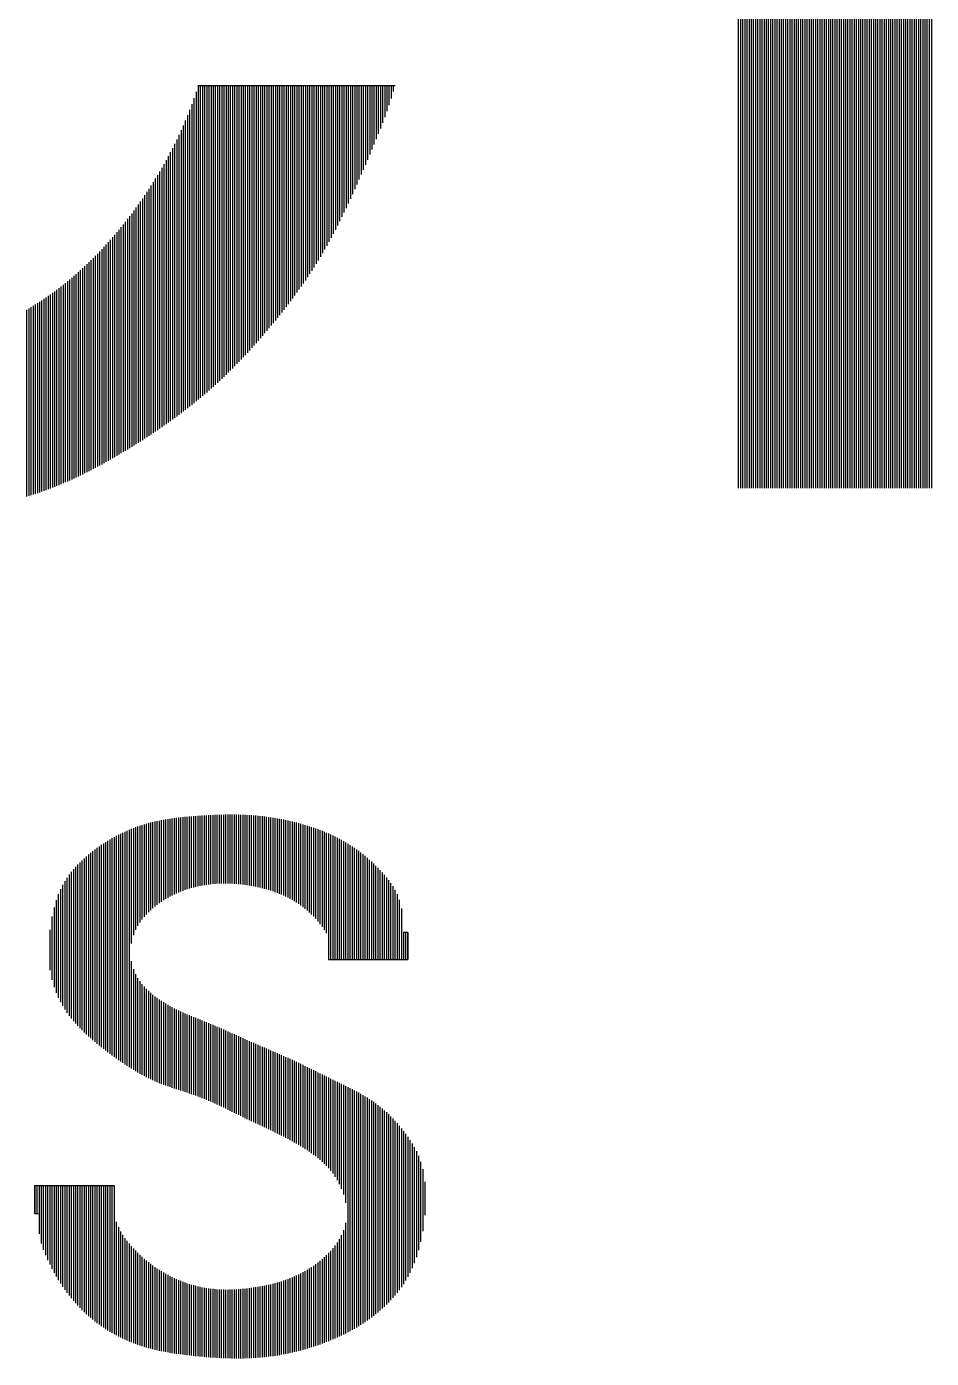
# Model space of a CAD drawing. Extents: x -970 to 10525, y -5 to 8110.
# Drawn here: x 9977.4 to 10015.4, y 446.9 to 502.8 of the extents above; entities that cross this region are included whole.
import ezdxf
from ezdxf.enums import TextEntityAlignment as Align

# ---------------------------------------------------------------- set-up
doc = ezdxf.new("R2010")
doc.units = 0
doc.header["$LTSCALE"] = 60
doc.header["$MEASUREMENT"] = 0
doc.layers.get('0').update_dxf_attribs({"linetype": 'CONTINUOUS'})
doc.layers.add('RLA-FORMATO', color=7, linetype='CONTINUOUS')
doc.layers.add('RLA-LOGO', color=7, linetype='CONTINUOUS')
doc.styles.add('ROMAND', font='romand', dxfattribs={"height": 31.5})
doc.styles.add('ROMANS', font='ROMANS.shx', dxfattribs={"height": 22.5})

# ---------------------------------------------------------------- blocks, each defined once
blk = doc.blocks.new('A$C459C3EB4')
at = {"layer": 'RLA-LOGO', "color": 8, "true_color": 0x707070}
for p, q in [((541.16, -58.289), (541.16, -21.151)), ((541.205, -58.289), (541.205, -21.151)), ((541.25, -58.289), (541.25, -21.151)), ((541.295, -58.289), (541.295, -21.151)), ((541.34, -58.289), (541.34, -21.151)), ((541.385, -58.289), (541.385, -21.151)), ((541.43, -58.289), (541.43, -21.151)), ((541.475, -58.289), (541.475, -21.151)), ((541.52, -58.289), (541.52, -21.151)), ((541.565, -58.289), (541.565, -21.151)), ((541.61, -58.289), (541.61, -21.151)), ((541.655, -58.289), (541.655, -21.151)), ((541.7, -58.289), (541.7, -21.151)), ((541.745, -58.289), (541.745, -21.151)), ((541.79, -58.289), (541.79, -21.151)), ((541.835, -58.289), (541.835, -21.151)), ((541.88, -58.289), (541.88, -21.151)), ((541.925, -58.289), (541.925, -21.151)), ((541.97, -58.289), (541.97, -21.151)), ((542.015, -58.289), (542.015, -21.151)), ((542.06, -58.289), (542.06, -21.151)), ((542.105, -58.289), (542.105, -21.151)), ((542.15, -58.289), (542.15, -21.151)), ((542.195, -58.289), (542.195, -21.151)), ((542.24, -58.289), (542.24, -21.151)), ((542.285, -58.289), (542.285, -21.151)), ((542.33, -58.289), (542.33, -21.151)), ((542.375, -58.289), (542.375, -21.151)), ((542.42, -58.289), (542.42, -21.151)), ((542.465, -58.289), (542.465, -21.151)), ((542.51, -58.289), (542.51, -21.151)), ((542.555, -58.289), (542.555, -21.151)), ((542.6, -58.289), (542.6, -21.151)), ((542.645, -58.289), (542.645, -21.151)), ((542.69, -58.289), (542.69, -21.151)), ((542.735, -58.289), (542.735, -21.151)), ((542.78, -58.289), (542.78, -21.151)), ((542.825, -58.289), (542.825, -21.151)), ((542.87, -58.289), (542.87, -21.151)), ((542.915, -58.289), (542.915, -21.151)), ((542.96, -58.289), (542.96, -21.151)), ((543.005, -58.289), (543.005, -21.151)), ((543.05, -58.289), (543.05, -21.151)), ((543.095, -58.289), (543.095, -21.151)), ((543.14, -58.289), (543.14, -21.151)), ((543.185, -58.289), (543.185, -21.151)), ((543.23, -58.289), (543.23, -21.151)), ((543.275, -58.289), (543.275, -21.151)), ((543.32, -58.289), (543.32, -21.151)), ((543.365, -58.289), (543.365, -21.151)), ((543.41, -58.289), (543.41, -21.151)), ((543.455, -58.289), (543.455, -21.151)), ((543.5, -58.289), (543.5, -21.151)), ((543.545, -58.289), (543.545, -21.151)), ((543.59, -58.289), (543.59, -21.151)), ((543.635, -58.289), (543.635, -21.151)), ((543.68, -58.289), (543.68, -21.151)), ((543.725, -58.289), (543.725, -21.151)), ((543.77, -58.289), (543.77, -21.151)), ((543.815, -58.289), (543.815, -21.151)), ((543.86, -58.289), (543.86, -21.151)), ((543.905, -58.289), (543.905, -21.151)), ((543.95, -58.289), (543.95, -21.151)), ((543.995, -58.289), (543.995, -21.151)), ((544.04, -58.289), (544.04, -21.151)), ((544.085, -58.289), (544.085, -21.151)), ((544.13, -58.289), (544.13, -21.151)), ((544.175, -58.289), (544.175, -21.151)), ((544.22, -58.289), (544.22, -21.151)), ((544.265, -58.289), (544.265, -21.151)), ((544.31, -58.289), (544.31, -21.151)), ((544.355, -58.289), (544.355, -21.151)), ((544.4, -58.289), (544.4, -21.151)), ((544.445, -58.289), (544.445, -21.151)), ((544.49, -58.289), (544.49, -21.151)), ((544.535, -58.289), (544.535, -21.151)), ((544.58, -58.289), (544.58, -21.151)), ((544.625, -58.289), (544.625, -21.151)), ((544.67, -58.289), (544.67, -21.151)), ((544.715, -58.289), (544.715, -21.151)), ((544.76, -58.289), (544.76, -21.151)), ((544.805, -58.289), (544.805, -21.151)), ((544.85, -58.289), (544.85, -21.151)), ((544.895, -58.289), (544.895, -21.151)), ((544.94, -58.289), (544.94, -21.151)), ((544.985, -58.289), (544.985, -21.151)), ((545.03, -58.289), (545.03, -21.151)), ((545.075, -58.289), (545.075, -21.151)), ((545.12, -58.289), (545.12, -21.151)), ((545.165, -58.289), (545.165, -21.151)), ((545.206, -21.151), (545.206, -58.289)), ((528.636, -65.358), (528.636, -67.34)), ((528.681, -65.345), (528.681, -67.284)), ((528.726, -65.331), (528.726, -67.234)), ((528.771, -65.319), (528.771, -67.187)), ((528.816, -65.307), (528.816, -67.144)), ((528.861, -65.296), (528.861, -67.104)), ((528.906, -65.285), (528.906, -67.067)), ((528.951, -65.275), (528.951, -67.031)), ((528.996, -65.266), (528.996, -66.998)), ((529.041, -65.257), (529.041, -66.967)), ((529.086, -65.249), (529.086, -66.937)), ((529.131, -65.241), (529.131, -66.909)), ((529.176, -65.233), (529.176, -66.883)), ((529.221, -65.226), (529.221, -66.858)), ((529.266, -65.22), (529.266, -66.834)), ((529.311, -65.214), (529.311, -66.812)), ((529.356, -65.208), (529.356, -66.791)), ((529.401, -65.202), (529.401, -66.772)), ((529.446, -65.197), (529.446, -66.753)), ((529.491, -65.192), (529.491, -66.736)), ((529.536, -65.188), (529.536, -66.719)), ((529.581, -65.184), (529.581, -66.704)), ((529.626, -65.18), (529.626, -66.69)), ((529.671, -65.176), (529.671, -66.677)), ((529.716, -65.172), (529.716, -66.665)), ((529.761, -65.169), (529.761, -66.653)), ((529.806, -65.165), (529.806, -66.643)), ((529.851, -65.162), (529.851, -66.633)), ((529.896, -65.159), (529.896, -66.625)), ((529.941, -65.157), (529.941, -66.617)), ((529.986, -65.154), (529.986, -66.61)), ((530.031, -65.151), (530.031, -66.604)), ((530.076, -65.149), (530.076, -66.599)), ((530.121, -65.147), (530.121, -66.594)), ((530.166, -65.145), (530.166, -66.59)), ((530.211, -65.143), (530.211, -66.587)), ((530.256, -65.142), (530.256, -66.585)), ((530.301, -65.141), (530.301, -66.583)), ((530.346, -65.14), (530.346, -66.582)), ((530.391, -65.139), (530.391, -66.582)), ((530.436, -65.138), (530.436, -66.583)), ((530.481, -65.138), (530.481, -66.584)), ((530.526, -65.138), (530.526, -66.586)), ((530.571, -65.139), (530.571, -66.588)), ((530.616, -65.139), (530.616, -66.592)), ((530.661, -65.14), (530.661, -66.596)), ((530.706, -65.141), (530.706, -66.6)), ((530.751, -65.143), (530.751, -66.605)), ((530.796, -65.145), (530.796, -66.611)), ((530.841, -65.147), (530.841, -66.618)), ((530.886, -65.15), (530.886, -66.625)), ((530.931, -65.153), (530.931, -66.633)), ((530.976, -65.156), (530.976, -66.641)), ((531.021, -65.16), (531.021, -66.65)), ((531.066, -65.164), (531.066, -66.66)), ((531.111, -65.169), (531.111, -66.67)), ((531.156, -65.174), (531.156, -66.682)), ((531.201, -65.179), (531.201, -66.693)), ((531.246, -65.185), (531.246, -66.706)), ((531.291, -65.191), (531.291, -66.719)), ((531.336, -65.197), (531.336, -66.733)), ((531.381, -65.204), (531.381, -66.748)), ((531.426, -65.211), (531.426, -66.764)), ((531.471, -65.219), (531.471, -66.78)), ((531.516, -65.227), (531.516, -66.798)), ((531.561, -65.235), (531.561, -66.817)), ((531.606, -65.244), (531.606, -66.837)), ((531.651, -65.254), (531.651, -66.858)), ((531.696, -65.263), (531.696, -66.88)), ((531.741, -65.274), (531.741, -66.903)), ((531.786, -65.284), (531.786, -66.928)), ((531.831, -65.295), (531.831, -66.955)), ((531.876, -65.307), (531.876, -66.983)), ((531.921, -65.319), (531.921, -67.012)), ((531.966, -65.331), (531.966, -67.044)), ((532.011, -65.344), (532.011, -67.077)), ((532.056, -65.357), (532.056, -67.113)), ((528.006, -65.635), (528.006, -70.189)), ((528.051, -65.61), (528.051, -70.222)), ((528.096, -65.586), (528.096, -70.255)), ((528.141, -65.562), (528.141, -70.287)), ((528.186, -65.54), (528.186, -70.318)), ((528.231, -65.518), (528.231, -70.349)), ((528.276, -65.497), (528.276, -70.379)), ((528.321, -65.477), (528.321, -70.409)), ((528.366, -65.458), (528.366, -70.438)), ((528.411, -65.439), (528.411, -67.844)), ((528.456, -65.422), (528.456, -67.668)), ((528.501, -65.405), (528.501, -67.559)), ((528.546, -65.389), (528.546, -67.474)), ((528.591, -65.373), (528.591, -67.402)), ((532.101, -65.371), (532.101, -67.151)), ((532.146, -65.385), (532.146, -67.191)), ((532.191, -65.4), (532.191, -67.234)), ((532.236, -65.415), (532.236, -67.279)), ((532.281, -65.431), (532.281, -67.328)), ((532.326, -65.447), (532.326, -67.379)), ((532.371, -65.464), (532.371, -67.434)), ((532.416, -65.482), (532.416, -67.493)), ((532.461, -65.5), (532.461, -67.557)), ((532.506, -65.519), (532.506, -67.627)), ((532.551, -65.538), (532.551, -67.706)), ((532.596, -65.559), (532.596, -68.176)), ((532.641, -65.58), (532.641, -68.176)), ((532.686, -65.601), (532.686, -68.176)), ((532.731, -65.624), (532.731, -68.176)), ((532.776, -65.647), (532.776, -68.176)), ((527.601, -65.906), (527.601, -69.87)), ((527.646, -65.872), (527.646, -69.908)), ((527.691, -65.839), (527.691, -69.945)), ((527.736, -65.806), (527.736, -69.982)), ((527.781, -65.775), (527.781, -70.017)), ((527.826, -65.745), (527.826, -70.052)), ((527.871, -65.716), (527.871, -70.087)), ((527.916, -65.688), (527.916, -70.121)), ((527.961, -65.661), (527.961, -70.155)), ((532.821, -65.671), (532.821, -68.176)), ((532.866, -65.696), (532.866, -68.176)), ((532.911, -65.722), (532.911, -68.176)), ((532.956, -65.749), (532.956, -68.176)), ((533.001, -65.777), (533.001, -68.176)), ((533.046, -65.807), (533.046, -68.176)), ((533.091, -65.837), (533.091, -68.176)), ((533.136, -65.869), (533.136, -68.176)), ((533.181, -65.901), (533.181, -68.176)), ((527.286, -66.186), (527.286, -69.572)), ((527.331, -66.141), (527.331, -69.619)), ((527.376, -66.098), (527.376, -69.664)), ((527.421, -66.057), (527.421, -69.708)), ((527.466, -66.017), (527.466, -69.751)), ((527.511, -65.979), (527.511, -69.792)), ((527.556, -65.942), (527.556, -69.831)), ((533.226, -65.935), (533.226, -68.176)), ((533.271, -65.971), (533.271, -68.176)), ((533.316, -66.007), (533.316, -68.176)), ((533.361, -66.045), (533.361, -68.176)), ((533.406, -66.084), (533.406, -68.176)), ((533.451, -66.125), (533.451, -68.176)), ((533.496, -66.167), (533.496, -68.176)), ((527.061, -66.462), (527.061, -69.294)), ((527.106, -66.398), (527.106, -69.357)), ((527.151, -66.339), (527.151, -69.415)), ((527.196, -66.285), (527.196, -69.47)), ((527.241, -66.234), (527.241, -69.522)), ((533.541, -66.21), (533.541, -68.176)), ((533.586, -66.256), (533.586, -68.176)), ((533.631, -66.303), (533.631, -68.176)), ((533.676, -66.352), (533.676, -68.176)), ((533.721, -66.404), (533.721, -68.176)), ((533.766, -66.457), (533.766, -68.176)), ((526.926, -66.702), (526.926, -69.071)), ((526.971, -66.612), (526.971, -69.153)), ((527.016, -66.532), (527.016, -69.226)), ((533.811, -66.514), (533.811, -68.176)), ((533.856, -66.575), (533.856, -68.176)), ((533.901, -66.641), (533.901, -68.176)), ((533.946, -66.717), (533.946, -68.176)), ((526.836, -66.932), (526.836, -68.877)), ((526.881, -66.807), (526.881, -68.98)), ((533.991, -66.807), (533.991, -68.176)), ((534.036, -66.925), (534.036, -68.176)), ((526.746, -67.279), (526.746, -68.608)), ((526.791, -67.084), (526.791, -68.756)), ((534.081, -67.108), (534.081, -68.176)), ((526.701, -67.554), (526.701, -68.401)), ((532.554, -67.712), (532.554, -68.176)), ((534.219, -67.612), (534.117, -67.612)), ((534.126, -67.612), (534.126, -68.176)), ((534.171, -67.612), (534.171, -68.176)), ((534.216, -67.612), (534.216, -68.176)), ((534.219, -68.176), (534.219, -67.612)), ((528.411, -68.213), (528.411, -70.467)), ((528.456, -68.384), (528.456, -70.494)), ((532.554, -68.176), (534.219, -68.176)), ((528.501, -68.488), (528.501, -70.522)), ((528.546, -68.568), (528.546, -70.548)), ((528.591, -68.635), (528.591, -70.574)), ((528.636, -68.694), (528.636, -70.598)), ((528.681, -68.746), (528.681, -70.622)), ((528.726, -68.794), (528.726, -70.646)), ((528.771, -68.837), (528.771, -70.668)), ((528.816, -68.878), (528.816, -70.69)), ((528.861, -68.916), (528.861, -70.711)), ((528.906, -68.951), (528.906, -70.731)), ((528.951, -68.985), (528.951, -70.75)), ((528.996, -69.017), (528.996, -70.769)), ((529.041, -69.047), (529.041, -70.787)), ((529.086, -69.076), (529.086, -70.804)), ((529.131, -69.103), (529.131, -70.82)), ((529.176, -69.13), (529.176, -70.836)), ((529.221, -69.155), (529.221, -70.852)), ((529.266, -69.18), (529.266, -70.867)), ((529.311, -69.203), (529.311, -70.882)), ((529.356, -69.226), (529.356, -70.897)), ((529.401, -69.247), (529.401, -70.912)), ((529.446, -69.269), (529.446, -70.927)), ((529.491, -69.289), (529.491, -70.941)), ((529.536, -69.309), (529.536, -70.956)), ((529.581, -69.329), (529.581, -70.971)), ((529.626, -69.348), (529.626, -70.986)), ((529.671, -69.367), (529.671, -71.001)), ((529.716, -69.385), (529.716, -71.017)), ((529.761, -69.404), (529.761, -71.033)), ((529.806, -69.422), (529.806, -71.05)), ((529.851, -69.44), (529.851, -71.067)), ((529.896, -69.458), (529.896, -71.085)), ((529.941, -69.476), (529.941, -71.103)), ((529.986, -69.494), (529.986, -71.122)), ((530.031, -69.513), (530.031, -71.141)), ((530.076, -69.532), (530.076, -71.16)), ((530.121, -69.551), (530.121, -71.181)), ((530.166, -69.57), (530.166, -71.201)), ((530.211, -69.589), (530.211, -71.222)), ((530.256, -69.608), (530.256, -71.243)), ((530.301, -69.628), (530.301, -71.264)), ((530.346, -69.648), (530.346, -71.286)), ((530.391, -69.668), (530.391, -71.307)), ((530.436, -69.687), (530.436, -71.329)), ((530.481, -69.707), (530.481, -71.351)), ((530.526, -69.728), (530.526, -71.373)), ((530.571, -69.748), (530.571, -71.395)), ((530.616, -69.768), (530.616, -71.417)), ((530.661, -69.788), (530.661, -71.439)), ((530.706, -69.808), (530.706, -71.461)), ((530.751, -69.828), (530.751, -71.483)), ((530.796, -69.849), (530.796, -71.504)), ((530.841, -69.869), (530.841, -71.526)), ((530.886, -69.889), (530.886, -71.547)), ((530.931, -69.909), (530.931, -71.568)), ((530.976, -69.929), (530.976, -71.589)), ((531.021, -69.948), (531.021, -71.611)), ((531.066, -69.968), (531.066, -71.632)), ((531.111, -69.988), (531.111, -71.653)), ((531.156, -70.007), (531.156, -71.674)), ((531.201, -70.027), (531.201, -71.696)), ((531.246, -70.047), (531.246, -71.717)), ((531.291, -70.066), (531.291, -71.738)), ((531.336, -70.086), (531.336, -71.76)), ((531.381, -70.105), (531.381, -71.782)), ((531.426, -70.125), (531.426, -71.804)), ((531.471, -70.145), (531.471, -71.826)), ((531.516, -70.164), (531.516, -71.849)), ((531.561, -70.184), (531.561, -71.871)), ((531.606, -70.204), (531.606, -71.894)), ((531.651, -70.224), (531.651, -71.918)), ((531.696, -70.244), (531.696, -71.942)), ((531.741, -70.265), (531.741, -71.966)), ((531.786, -70.285), (531.786, -71.99)), ((531.831, -70.306), (531.831, -72.015)), ((531.876, -70.327), (531.876, -72.041)), ((531.921, -70.348), (531.921, -72.067)), ((531.966, -70.369), (531.966, -72.094)), ((532.011, -70.391), (532.011, -72.121)), ((532.056, -70.413), (532.056, -72.149)), ((532.101, -70.435), (532.101, -72.179)), ((532.146, -70.457), (532.146, -72.209)), ((532.191, -70.479), (532.191, -72.24)), ((532.236, -70.501), (532.236, -72.273)), ((532.281, -70.524), (532.281, -72.307)), ((532.326, -70.546), (532.326, -72.343)), ((532.371, -70.569), (532.371, -72.381)), ((532.416, -70.591), (532.416, -72.421)), ((532.461, -70.613), (532.461, -72.463)), ((532.506, -70.635), (532.506, -72.509)), ((532.551, -70.657), (532.551, -72.558)), ((532.596, -70.679), (532.596, -72.611)), ((532.641, -70.701), (532.641, -72.669)), ((532.686, -70.723), (532.686, -72.734)), ((532.731, -70.744), (532.731, -72.806)), ((532.776, -70.766), (532.776, -72.889)), ((532.821, -70.788), (532.821, -72.986)), ((532.866, -70.81), (532.866, -73.107)), ((532.911, -70.832), (532.911, -73.285)), ((532.956, -70.854), (532.956, -75.997)), ((533.001, -70.877), (533.001, -75.973)), ((533.046, -70.899), (533.046, -75.949)), ((533.091, -70.923), (533.091, -75.923)), ((533.136, -70.947), (533.136, -75.897)), ((533.181, -70.971), (533.181, -75.87)), ((533.226, -70.996), (533.226, -75.842)), ((533.271, -71.022), (533.271, -75.813)), ((533.316, -71.049), (533.316, -75.783)), ((533.361, -71.076), (533.361, -75.752)), ((533.406, -71.105), (533.406, -75.72)), ((533.451, -71.134), (533.451, -75.687)), ((533.496, -71.165), (533.496, -75.652)), ((533.541, -71.198), (533.541, -75.617)), ((533.586, -71.231), (533.586, -75.58)), ((533.631, -71.267), (533.631, -75.542)), ((533.676, -71.304), (533.676, -75.502)), ((533.721, -71.343), (533.721, -75.461)), ((533.766, -71.383), (533.766, -75.418)), ((533.811, -71.426), (533.811, -75.374)), ((533.856, -71.47), (533.856, -75.327)), ((533.901, -71.516), (533.901, -75.278)), ((533.946, -71.564), (533.946, -75.226)), ((533.991, -71.614), (533.991, -75.172)), ((534.036, -71.666), (534.036, -75.114)), ((534.081, -71.72), (534.081, -75.052)), ((534.126, -71.777), (534.126, -74.986)), ((534.171, -71.836), (534.171, -74.914)), ((534.216, -71.898), (534.216, -74.836)), ((534.261, -71.965), (534.261, -74.75)), ((534.306, -72.036), (534.306, -74.655)), ((534.351, -72.114), (534.351, -74.547)), ((534.396, -72.201), (534.396, -74.423)), ((534.441, -72.3), (534.441, -74.278)), ((534.486, -72.42), (534.486, -74.103)), ((534.531, -72.578), (534.531, -73.878)), ((534.576, -72.842), (534.576, -73.543)), ((526.379, -72.917), (528.055, -72.917)), ((526.379, -72.917), (526.379, -73.509)), ((526.386, -72.917), (526.386, -73.509)), ((526.431, -72.917), (526.431, -73.509)), ((526.476, -72.917), (526.476, -73.931)), ((526.521, -72.917), (526.521, -74.137)), ((526.566, -72.917), (526.566, -74.268)), ((526.611, -72.917), (526.611, -74.379)), ((526.656, -72.917), (526.656, -74.482)), ((526.701, -72.917), (526.701, -74.577)), ((526.746, -72.917), (526.746, -74.667)), ((526.791, -72.917), (526.791, -74.752)), ((526.836, -72.917), (526.836, -74.831)), ((526.881, -72.917), (526.881, -74.907)), ((526.926, -72.917), (526.926, -74.978)), ((526.971, -72.917), (526.971, -75.045)), ((527.016, -72.917), (527.016, -75.11)), ((527.061, -72.917), (527.061, -75.171)), ((527.106, -72.917), (527.106, -75.229)), ((527.151, -72.917), (527.151, -75.285)), ((527.196, -72.917), (527.196, -75.338)), ((527.241, -72.917), (527.241, -75.389)), ((527.286, -72.917), (527.286, -75.438)), ((527.331, -72.917), (527.331, -75.486)), ((527.376, -72.917), (527.376, -75.531)), ((527.421, -72.917), (527.421, -75.574)), ((527.466, -72.917), (527.466, -75.616)), ((527.511, -72.917), (527.511, -75.657)), ((527.556, -72.917), (527.556, -75.696)), ((527.601, -72.917), (527.601, -75.733)), ((527.646, -72.917), (527.646, -75.769)), ((527.691, -72.917), (527.691, -75.804)), ((527.736, -72.917), (527.736, -75.837)), ((527.781, -72.917), (527.781, -75.869)), ((527.826, -72.917), (527.826, -75.9)), ((527.871, -72.917), (527.871, -75.93)), ((527.916, -72.917), (527.916, -75.958)), ((527.961, -72.917), (527.961, -75.986)), ((528.006, -72.917), (528.006, -76.012)), ((528.051, -72.917), (528.051, -76.037)), ((528.055, -72.917), (528.055, -73.483)), ((526.379, -73.509), (526.459, -73.509)), ((528.096, -73.683), (528.096, -76.062)), ((532.911, -73.701), (532.911, -76.021)), ((528.141, -73.796), (528.141, -76.085)), ((528.186, -73.883), (528.186, -76.108)), ((528.231, -73.956), (528.231, -76.13)), ((528.276, -74.022), (528.276, -76.15)), ((532.821, -73.96), (532.821, -76.065)), ((532.866, -73.856), (532.866, -76.043)), ((528.321, -74.081), (528.321, -76.17)), ((528.366, -74.137), (528.366, -76.19)), ((528.411, -74.189), (528.411, -76.208)), ((528.456, -74.238), (528.456, -76.226)), ((528.501, -74.285), (528.501, -76.243)), ((532.596, -74.287), (532.596, -76.165)), ((532.641, -74.235), (532.641, -76.146)), ((532.686, -74.177), (532.686, -76.127)), ((532.731, -74.114), (532.731, -76.107)), ((532.776, -74.043), (532.776, -76.086)), ((528.546, -74.33), (528.546, -76.259)), ((528.591, -74.373), (528.591, -76.274)), ((528.636, -74.414), (528.636, -76.289)), ((528.681, -74.454), (528.681, -76.303)), ((528.726, -74.492), (528.726, -76.316)), ((528.771, -74.528), (528.771, -76.329)), ((528.816, -74.563), (528.816, -76.341)), ((532.281, -74.57), (532.281, -76.282)), ((532.326, -74.536), (532.326, -76.267)), ((532.371, -74.501), (532.371, -76.251)), ((532.416, -74.463), (532.416, -76.235)), ((532.461, -74.423), (532.461, -76.218)), ((532.506, -74.381), (532.506, -76.201)), ((532.551, -74.335), (532.551, -76.183)), ((528.861, -74.596), (528.861, -76.353)), ((528.906, -74.629), (528.906, -76.363)), ((528.951, -74.659), (528.951, -76.374)), ((528.996, -74.689), (528.996, -76.384)), ((529.041, -74.717), (529.041, -76.393)), ((529.086, -74.744), (529.086, -76.402)), ((529.131, -74.77), (529.131, -76.41)), ((529.176, -74.795), (529.176, -76.418)), ((529.221, -74.819), (529.221, -76.426)), ((529.266, -74.841), (529.266, -76.433)), ((529.311, -74.863), (529.311, -76.44)), ((531.741, -74.865), (531.741, -76.432)), ((531.786, -74.847), (531.786, -76.421)), ((531.831, -74.828), (531.831, -76.411)), ((531.876, -74.808), (531.876, -76.4)), ((531.921, -74.786), (531.921, -76.389)), ((531.966, -74.764), (531.966, -76.377)), ((532.011, -74.74), (532.011, -76.365)), ((532.056, -74.715), (532.056, -76.352)), ((532.101, -74.689), (532.101, -76.339)), ((532.146, -74.662), (532.146, -76.325)), ((532.191, -74.633), (532.191, -76.311)), ((532.236, -74.602), (532.236, -76.297)), ((529.356, -74.883), (529.356, -76.447)), ((529.401, -74.903), (529.401, -76.453)), ((529.446, -74.922), (529.446, -76.459)), ((529.491, -74.939), (529.491, -76.465)), ((529.536, -74.956), (529.536, -76.471)), ((529.581, -74.972), (529.581, -76.476)), ((529.626, -74.986), (529.626, -76.481)), ((529.671, -75), (529.671, -76.486)), ((529.716, -75.013), (529.716, -76.491)), ((529.761, -75.025), (529.761, -76.496)), ((529.806, -75.037), (529.806, -76.5)), ((529.851, -75.047), (529.851, -76.505)), ((529.896, -75.056), (529.896, -76.509)), ((529.941, -75.065), (529.941, -76.513)), ((529.986, -75.073), (529.986, -76.517)), ((530.031, -75.079), (530.031, -76.521)), ((530.076, -75.085), (530.076, -76.524)), ((530.121, -75.09), (530.121, -76.527)), ((530.166, -75.095), (530.166, -76.53)), ((530.211, -75.098), (530.211, -76.533)), ((530.256, -75.101), (530.256, -76.535)), ((530.301, -75.103), (530.301, -76.538)), ((530.346, -75.104), (530.346, -76.54)), ((530.391, -75.105), (530.391, -76.541)), ((530.436, -75.105), (530.436, -76.543)), ((530.481, -75.104), (530.481, -76.544)), ((530.526, -75.103), (530.526, -76.545)), ((530.571, -75.101), (530.571, -76.545)), ((530.616, -75.098), (530.616, -76.546)), ((530.661, -75.095), (530.661, -76.546)), ((530.706, -75.092), (530.706, -76.545)), ((530.751, -75.088), (530.751, -76.545)), ((530.796, -75.084), (530.796, -76.544)), ((530.841, -75.079), (530.841, -76.542)), ((530.886, -75.073), (530.886, -76.541)), ((530.931, -75.068), (530.931, -76.538)), ((530.976, -75.061), (530.976, -76.536)), ((531.021, -75.055), (531.021, -76.533)), ((531.066, -75.048), (531.066, -76.53)), ((531.111, -75.04), (531.111, -76.527)), ((531.156, -75.032), (531.156, -76.523)), ((531.201, -75.023), (531.201, -76.518)), ((531.246, -75.013), (531.246, -76.513)), ((531.291, -75.003), (531.291, -76.508)), ((531.336, -74.993), (531.336, -76.502)), ((531.381, -74.982), (531.381, -76.496)), ((531.426, -74.97), (531.426, -76.49)), ((531.471, -74.957), (531.471, -76.483)), ((531.516, -74.944), (531.516, -76.475)), ((531.561, -74.93), (531.561, -76.467)), ((531.606, -74.915), (531.606, -76.459)), ((531.651, -74.899), (531.651, -76.45)), ((531.696, -74.883), (531.696, -76.441))]:
    blk.add_line(p, q, dxfattribs=at)
at = {"layer": 'RLA-LOGO', "color": 9, "true_color": 0xc0c0c0}
for p, q in [((529.771, -49.975), (529.771, -56.469)), ((529.812, -49.846), (533.948, -49.846)), ((529.816, -49.846), (529.816, -56.433)), ((529.861, -49.846), (529.861, -56.395)), ((529.906, -49.846), (529.906, -56.357)), ((529.951, -49.846), (529.951, -56.319)), ((529.996, -49.846), (529.996, -56.281)), ((530.041, -49.846), (530.041, -56.242)), ((530.086, -49.846), (530.086, -56.202)), ((530.131, -49.846), (530.131, -56.162)), ((530.176, -49.846), (530.176, -56.121)), ((530.221, -49.846), (530.221, -56.08)), ((530.266, -49.846), (530.266, -56.039)), ((530.311, -49.846), (530.311, -55.996)), ((530.356, -49.846), (530.356, -55.954)), ((530.401, -49.846), (530.401, -55.911)), ((530.446, -49.846), (530.446, -55.867)), ((530.491, -49.846), (530.491, -55.823)), ((530.536, -49.846), (530.536, -55.778)), ((530.581, -49.846), (530.581, -55.732)), ((530.626, -49.846), (530.626, -55.686)), ((530.671, -49.846), (530.671, -55.64)), ((530.716, -49.846), (530.716, -55.593)), ((530.761, -49.846), (530.761, -55.546)), ((530.806, -49.846), (530.806, -55.498)), ((530.851, -49.846), (530.851, -55.449)), ((530.896, -49.846), (530.896, -55.4)), ((530.941, -49.846), (530.941, -55.35)), ((530.986, -49.846), (530.986, -55.3)), ((531.031, -49.846), (531.031, -55.25)), ((531.076, -49.846), (531.076, -55.199)), ((531.121, -49.846), (531.121, -55.147)), ((531.166, -49.846), (531.166, -55.095)), ((531.211, -49.846), (531.211, -55.042)), ((531.256, -49.846), (531.256, -54.989)), ((531.301, -49.846), (531.301, -54.936)), ((531.346, -49.846), (531.346, -54.882)), ((531.391, -49.846), (531.391, -54.827)), ((531.436, -49.846), (531.436, -54.772)), ((531.481, -49.846), (531.481, -54.717)), ((531.526, -49.846), (531.526, -54.661)), ((531.571, -49.846), (531.571, -54.604)), ((531.616, -49.846), (531.616, -54.547)), ((531.661, -49.846), (531.661, -54.489)), ((531.706, -49.846), (531.706, -54.43)), ((531.751, -49.846), (531.751, -54.371)), ((531.796, -49.846), (531.796, -54.311)), ((531.841, -49.846), (531.841, -54.25)), ((531.886, -49.846), (531.886, -54.188)), ((531.931, -49.846), (531.931, -54.126)), ((531.976, -49.846), (531.976, -54.062)), ((532.021, -49.846), (532.021, -53.998)), ((532.066, -49.846), (532.066, -53.932)), ((532.111, -49.846), (532.111, -53.866)), ((532.156, -49.846), (532.156, -53.798)), ((532.201, -49.846), (532.201, -53.729)), ((532.246, -49.846), (532.246, -53.659)), ((532.291, -49.846), (532.291, -53.587)), ((532.336, -49.846), (532.336, -53.514)), ((532.381, -49.846), (532.381, -53.44)), ((532.426, -49.846), (532.426, -53.363)), ((532.471, -49.846), (532.471, -53.286)), ((532.516, -49.846), (532.516, -53.206)), ((532.561, -49.846), (532.561, -53.125)), ((532.606, -49.846), (532.606, -53.042)), ((532.651, -49.846), (532.651, -52.957)), ((532.696, -49.846), (532.696, -52.871)), ((532.741, -49.846), (532.741, -52.783)), ((532.786, -49.846), (532.786, -52.693)), ((532.831, -49.846), (532.831, -52.602)), ((532.876, -49.846), (532.876, -52.509)), ((532.921, -49.846), (532.921, -52.414)), ((532.966, -49.846), (532.966, -52.318)), ((533.011, -49.846), (533.011, -52.221)), ((533.056, -49.846), (533.056, -52.122)), ((533.101, -49.846), (533.101, -52.022)), ((533.146, -49.846), (533.146, -51.92)), ((533.191, -49.846), (533.191, -51.818)), ((533.236, -49.846), (533.236, -51.714)), ((533.281, -49.846), (533.281, -51.61)), ((533.326, -49.846), (533.326, -51.505)), ((533.371, -49.846), (533.371, -51.4)), ((533.416, -49.846), (533.416, -51.294)), ((533.461, -49.846), (533.461, -51.187)), ((533.506, -49.846), (533.506, -51.08)), ((533.551, -49.846), (533.551, -50.97)), ((533.596, -49.846), (533.596, -50.859)), ((533.641, -49.846), (533.641, -50.745)), ((533.686, -49.846), (533.686, -50.628)), ((533.731, -49.846), (533.731, -50.508)), ((533.776, -49.846), (533.776, -50.384)), ((533.821, -49.846), (533.821, -50.254)), ((533.866, -49.846), (533.866, -50.118)), ((533.911, -49.846), (533.911, -49.973)), ((529.681, -50.235), (529.681, -56.542)), ((529.726, -50.109), (529.726, -56.506)), ((529.591, -50.469), (529.591, -56.613)), ((529.636, -50.355), (529.636, -56.578)), ((529.456, -50.784), (529.456, -56.717)), ((529.501, -50.683), (529.501, -56.683)), ((529.546, -50.578), (529.546, -56.648)), ((529.321, -51.069), (529.321, -56.818)), ((529.366, -50.977), (529.366, -56.784)), ((529.411, -50.882), (529.411, -56.751)), ((529.186, -51.329), (529.186, -56.915)), ((529.231, -51.245), (529.231, -56.883)), ((529.276, -51.158), (529.276, -56.851)), ((529.006, -51.648), (529.006, -57.042)), ((529.051, -51.571), (529.051, -57.01)), ((529.096, -51.492), (529.096, -56.979)), ((529.141, -51.411), (529.141, -56.947)), ((528.826, -51.94), (528.826, -57.163)), ((528.871, -51.869), (528.871, -57.133)), ((528.916, -51.797), (528.916, -57.103)), ((528.961, -51.723), (528.961, -57.072)), ((528.646, -52.212), (528.646, -57.281)), ((528.691, -52.146), (528.691, -57.252)), ((528.736, -52.078), (528.736, -57.223)), ((528.781, -52.01), (528.781, -57.193)), ((528.466, -52.465), (528.466, -57.395)), ((528.511, -52.404), (528.511, -57.367)), ((528.556, -52.341), (528.556, -57.338)), ((528.601, -52.277), (528.601, -57.31)), ((528.241, -52.759), (528.241, -57.532)), ((528.286, -52.702), (528.286, -57.505)), ((528.331, -52.644), (528.331, -57.478)), ((528.376, -52.586), (528.376, -57.45)), ((528.421, -52.526), (528.421, -57.423)), ((528.016, -53.029), (528.016, -57.664)), ((528.061, -52.977), (528.061, -57.638)), ((528.106, -52.924), (528.106, -57.612)), ((528.151, -52.87), (528.151, -57.586)), ((528.196, -52.815), (528.196, -57.559)), ((527.746, -53.326), (527.746, -57.815)), ((527.791, -53.278), (527.791, -57.791)), ((527.836, -53.23), (527.836, -57.766)), ((527.881, -53.181), (527.881, -57.741)), ((527.926, -53.131), (527.926, -57.716)), ((527.971, -53.081), (527.971, -57.69)), ((527.431, -53.637), (527.431, -57.979)), ((527.476, -53.595), (527.476, -57.956)), ((527.521, -53.552), (527.521, -57.934)), ((527.566, -53.508), (527.566, -57.91)), ((527.611, -53.463), (527.611, -57.887)), ((527.656, -53.418), (527.656, -57.863)), ((527.701, -53.372), (527.701, -57.839)), ((527.116, -53.915), (527.116, -58.128)), ((527.161, -53.877), (527.161, -58.108)), ((527.206, -53.838), (527.206, -58.087)), ((527.251, -53.799), (527.251, -58.066)), ((527.296, -53.76), (527.296, -58.045)), ((527.341, -53.719), (527.341, -58.023)), ((527.386, -53.679), (527.386, -58.001)), ((526.756, -54.195), (526.756, -58.28)), ((526.801, -54.162), (526.801, -58.262)), ((526.846, -54.128), (526.846, -58.244)), ((526.891, -54.094), (526.891, -58.226)), ((526.936, -54.059), (526.936, -58.207)), ((526.981, -54.024), (526.981, -58.188)), ((527.026, -53.988), (527.026, -58.168)), ((527.071, -53.952), (527.071, -58.149)), ((526.351, -54.468), (526.351, -58.424)), ((526.396, -54.44), (526.396, -58.41)), ((526.441, -54.411), (526.441, -58.395)), ((526.486, -54.382), (526.486, -58.379)), ((526.531, -54.352), (526.531, -58.364)), ((526.576, -54.321), (526.576, -58.348)), ((526.621, -54.291), (526.621, -58.331)), ((526.666, -54.259), (526.666, -58.315)), ((526.711, -54.227), (526.711, -58.297)), ((526.216, -54.551), (526.216, -58.466)), ((526.261, -54.524), (526.261, -58.452)), ((526.306, -54.496), (526.306, -58.438))]:
    blk.add_line(p, q, dxfattribs=at)
blk = doc.blocks.new('viñeta-rl')
blk.add_blockref('A$C459C3EB4', (-797.494, 299.998))
at = {"layer": 'RLA-FORMATO', "color": 4, "style": 'ROMAND'}
for tag, p in [('DESAR', (-1255.783, 233.263)), ('PRELIM', (-1123.111, 233.263)), ('PROP', (-989.639, 233.263)), ('CONST', (-823.737, 233.263))]:
    blk.add_attdef(tag, p, '', height=16, dxfattribs=at)
at = {"layer": 'RLA-FORMATO', "color": 2, "style": 'ROMANS'}
for tag, p, height in [('REVNO1', (-1394.08, 180.648), 10), ('DETNO1', (-1358.401, 180.648), 10), ('FECHA1', (-880.483, 180.648), 10), ('REVNO2', (-1394.08, 155.648), 10), ('DETNO2', (-1358.401, 155.648), 10), ('FECHA2', (-880.483, 155.648), 10), ('REVNO3', (-1394.08, 130.649), 10), ('DETNO3', (-1358.401, 130.649), 10), ('FECHA3', (-880.483, 130.649), 10), ('REVNO4', (-1394.08, 105.649), 10), ('DETNO4', (-1358.401, 105.649), 10), ('FECHA4', (-880.483, 105.649), 10), ('REVNO5', (-1394.08, 80.649), 11.25), ('DETNO5', (-1358.401, 80.649), 10), ('FECHA5', (-880.483, 80.649), 10), ('REVNO6', (-1392.274, 55.649), 10), ('DETNO6', (-1356.594, 55.649), 10), ('FECHA6', (-878.676, 55.649), 10), ('INGENIERO', (-741.067, 33.399), 10), ('DIBUJANTE', (-571.615, 33.401), 10), ('REVNO7', (-1394.08, 30.65), 10), ('DETNO7', (-1358.401, 30.65), 10), ('FECHA7', (-880.483, 30.65), 10), ('REVNO8', (-1394.08, 8.603), 10), ('DETNO8', (-1358.401, 8.603), 10), ('FECHA8', (-880.483, 8.603), 10), ('PROYECTISTA', (-740.886, 4.812), 10), ('INGENIERO', (-568.569, 4.615), 10)]:
    blk.add_attdef(tag, p, '', height=height, dxfattribs=at)
for tag, p in [('PERSNO1', (-946.608, 180.648)), ('PERSNO2', (-946.608, 155.648)), ('PERSNO3', (-946.608, 130.649)), ('PERSNO4', (-946.608, 105.649)), ('PERSNO5', (-946.608, 80.649)), ('PERSNO6', (-946.608, 55.649)), ('PERSNO7', (-946.608, 30.65)), ('PERSNO8', (-946.608, 8.603))]:
    blk.add_attdef(tag, text='', height=10, dxfattribs=at).set_placement(p, align=Align.CENTER)
at = {"layer": 'RLA-FORMATO', "color": 5, "style": 'ROMAND'}
blk.add_attdef('PROYECTO', text='', height=16.9, dxfattribs=at).set_placement((-289.167, 165.033), align=Align.MIDDLE)
for tag, p in [('TITULO1', (-567.962, 108.18)), ('TITULO2', (-567.962, 74.225))]:
    blk.add_attdef(tag, p, '', height=20, dxfattribs=at)
at = {"layer": 'RLA-FORMATO', "color": 2, "style": 'ROMANS'}
for tag, p in [('NOMARCH', (-1424.041, 5.527)), ('FECHA', (-1406.947, 5.527))]:
    blk.add_attdef(tag, p, '', height=11.25, rotation=90, dxfattribs=at)
at = {"layer": 'RLA-FORMATO', "color": 5, "style": 'ROMAND', "width": 0.967839}
blk.add_attdef('NUMERO', text='', height=24, dxfattribs=at).set_placement((-290.268, 13.329), (-62.411, 13.329), align=Align.FIT)
at = {"layer": 'RLA-FORMATO', "color": 5, "style": 'ROMAND', "flags": 12}
blk.add_attdef('REVISION', text='', height=24, dxfattribs=at).set_placement((-24.501, 25.329), align=Align.MIDDLE)

msp = doc.modelspace()

# ---------------------------------------------------------------- block references
at = {"layer": 'RLA-FORMATO', "xscale": 2, "yscale": 2, "zscale": 2}
msp.add_blockref('viñeta-rl', (10520, 0), dxfattribs=at)

doc.saveas('drawing.dxf')
